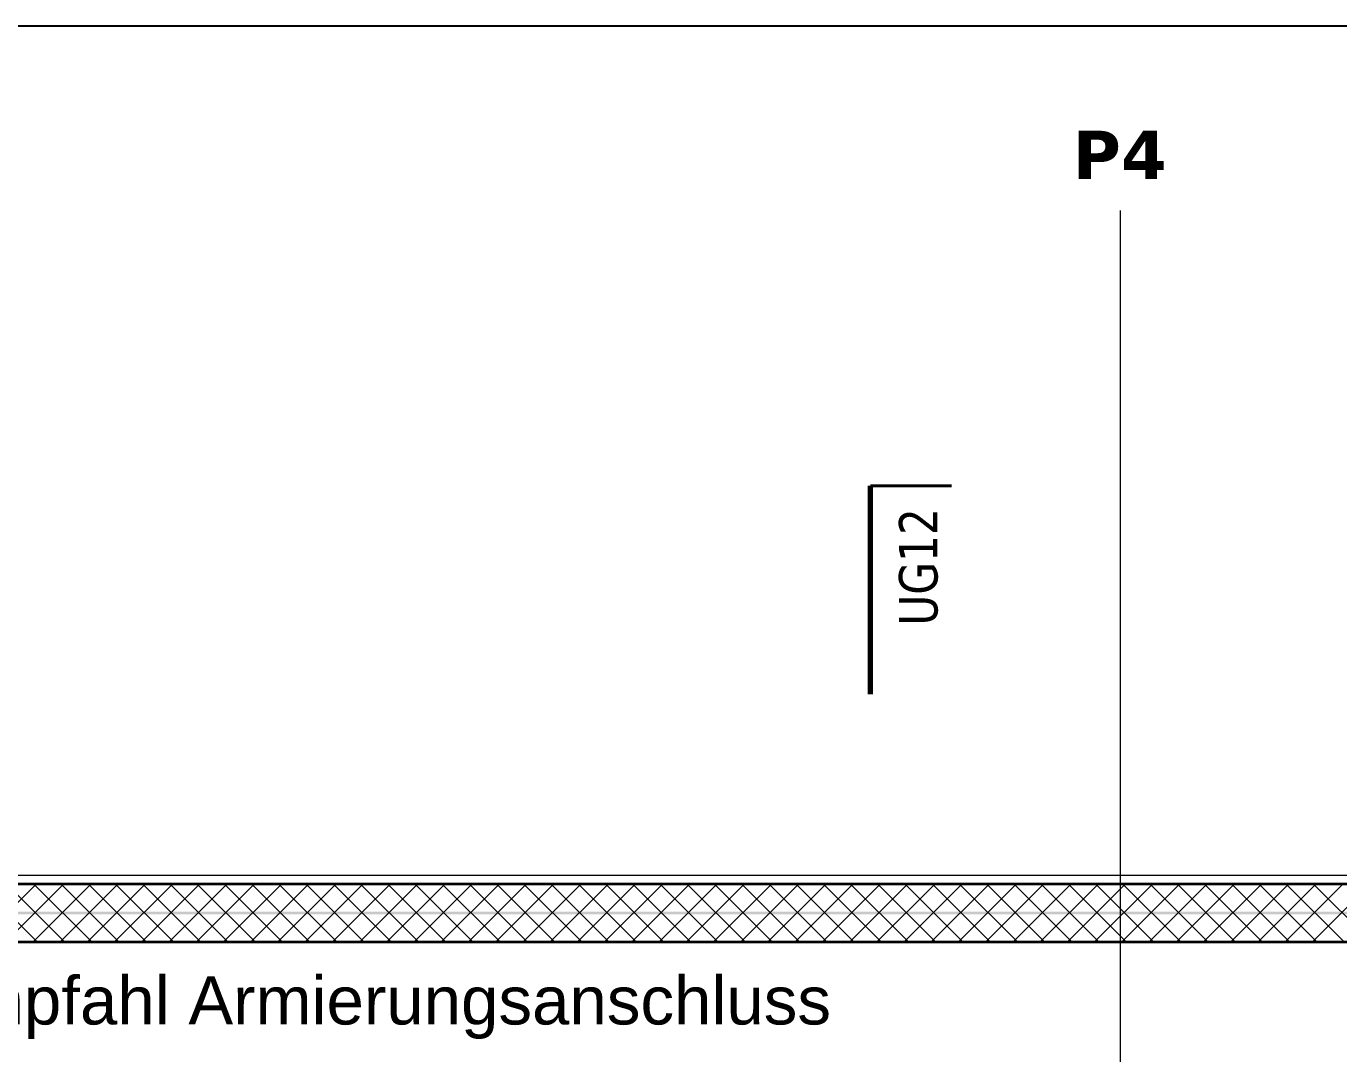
# Model space of a CAD drawing. Extents: x -1067 to 23308, y -6822 to 57810.
# Drawn here: x -718.8 to -582.4, y 458.7 to 565.5 of the extents above; entities that cross this region are included whole.
import ezdxf
from ezdxf.lldxf.tags import DXFTag

# ---------------------------------------------------------------- set-up
doc = ezdxf.new("R2010")
doc.units = 0
doc.layers.get('0').update_dxf_attribs({"lineweight": 13})
for name, color, linetype, lineweight, true_color in [('A-DETL-____-OTLN', 5, 'Continuous', 9, 0x0000ff), ('EL01_WAN_Blitzschutz Text', 1, 'Continuous', 13, 0xff0000), ('EL01_WAN_Leitung_Potentialausgleich', 1, 'fein_strichliert', 13, 0xff0000), ('G-____-____-SYMB', 7, 'Strichpunkt - Weit', 5, 0x008080), ('S-GRID-____-IDEN', 7, 'Continuous', 9, 0x5555aa)]:
    doc.layers.add(name, color=color, linetype=linetype, lineweight=lineweight, true_color=true_color)
for name, color, linetype, lineweight in [('A-WALL-____-MCUT', 7, 'Continuous', 35), ('A-WALL-____-PATT', 7, 'Continuous', 35), ('S-GRID-____-OTLN', 7, 'Continuous', 5)]:
    doc.layers.add(name, color=color, linetype=linetype, lineweight=lineweight)
doc.styles.get("Standard").update_dxf_attribs({"font": 'arial.ttf'})
tags = doc.linetypes.add('_Rasterlinie_', pattern=[0.375, 0.2, -0.05, 0.075, -0.05]).pattern_tags.tags
tags[10:11] = [DXFTag(74, 4), DXFTag(75, 0), DXFTag(340, '0'), DXFTag(46, 1.0), DXFTag(50, 0.0), DXFTag(44, 0.0), DXFTag(45, 0.0)]
tags[8:9] = [DXFTag(74, 4), DXFTag(75, 0), DXFTag(340, '0'), DXFTag(46, 1.0), DXFTag(50, 0.0), DXFTag(44, 0.0), DXFTag(45, 0.0)]
tags[6:7] = [DXFTag(74, 4), DXFTag(75, 0), DXFTag(340, '0'), DXFTag(46, 1.0), DXFTag(50, 0.0), DXFTag(44, 0.0), DXFTag(45, 0.0)]
tags[4:5] = [DXFTag(74, 4), DXFTag(75, 0), DXFTag(340, '0'), DXFTag(46, 1.0), DXFTag(50, 0.0), DXFTag(44, 0.0), DXFTag(45, 0.0)]
tags = doc.linetypes.add('_Schnittlinie_', pattern=[0.3, 0.15, -0.05, 0.05, -0.05]).pattern_tags.tags
tags[10:11] = [DXFTag(74, 4), DXFTag(75, 0), DXFTag(340, '0'), DXFTag(46, 1.0), DXFTag(50, 0.0), DXFTag(44, 0.0), DXFTag(45, 0.0)]
tags[8:9] = [DXFTag(74, 4), DXFTag(75, 0), DXFTag(340, '0'), DXFTag(46, 1.0), DXFTag(50, 0.0), DXFTag(44, 0.0), DXFTag(45, 0.0)]
tags[6:7] = [DXFTag(74, 4), DXFTag(75, 0), DXFTag(340, '0'), DXFTag(46, 1.0), DXFTag(50, 0.0), DXFTag(44, 0.0), DXFTag(45, 0.0)]
tags[4:5] = [DXFTag(74, 4), DXFTag(75, 0), DXFTag(340, '0'), DXFTag(46, 1.0), DXFTag(50, 0.0), DXFTag(44, 0.0), DXFTag(45, 0.0)]
tags = doc.linetypes.add('_Strichliert - Fein_', pattern=[0.15, 0.1, -0.05]).pattern_tags.tags
tags[6:7] = [DXFTag(74, 4), DXFTag(75, 0), DXFTag(340, '0'), DXFTag(46, 1.0), DXFTag(50, 0.0), DXFTag(44, 0.0), DXFTag(45, 0.0)]
tags[4:5] = [DXFTag(74, 4), DXFTag(75, 0), DXFTag(340, '0'), DXFTag(46, 1.0), DXFTag(50, 0.0), DXFTag(44, 0.0), DXFTag(45, 0.0)]
tags = doc.linetypes.add('fein_strichliert', pattern=[4, 1, -2, 1]).pattern_tags.tags
tags[8:9] = [DXFTag(74, 4), DXFTag(75, 0), DXFTag(340, '0'), DXFTag(46, 0.0), DXFTag(50, 0.0), DXFTag(44, 0.0), DXFTag(45, 0.0)]
tags[6:7] = [DXFTag(74, 4), DXFTag(75, 0), DXFTag(340, '0'), DXFTag(46, 0.0), DXFTag(50, 0.0), DXFTag(44, 0.0), DXFTag(45, 0.0)]
tags[4:5] = [DXFTag(74, 4), DXFTag(75, 0), DXFTag(340, '0'), DXFTag(46, 0.0), DXFTag(50, 0.0), DXFTag(44, 0.0), DXFTag(45, 0.0)]
tags = doc.linetypes.add('Strichpunkt - Weit', pattern=[0.5, 0.2, -0.15, 0, -0.15]).pattern_tags.tags
tags[10:11] = [DXFTag(74, 4), DXFTag(75, 0), DXFTag(340, '0'), DXFTag(46, 1.0), DXFTag(50, 0.0), DXFTag(44, 0.0), DXFTag(45, 0.0)]
tags[8:9] = [DXFTag(74, 4), DXFTag(75, 0), DXFTag(340, '0'), DXFTag(46, 1.0), DXFTag(50, 0.0), DXFTag(44, 0.0), DXFTag(45, 0.0)]
tags[6:7] = [DXFTag(74, 4), DXFTag(75, 0), DXFTag(340, '0'), DXFTag(46, 1.0), DXFTag(50, 0.0), DXFTag(44, 0.0), DXFTag(45, 0.0)]
tags[4:5] = [DXFTag(74, 4), DXFTag(75, 0), DXFTag(340, '0'), DXFTag(46, 1.0), DXFTag(50, 0.0), DXFTag(44, 0.0), DXFTag(45, 0.0)]

# ---------------------------------------------------------------- blocks, each defined once
blk = doc.blocks.new('Referenz-A0UJ2E68XE', base_point=(-1062.18, -175.86))
at = {"layer": 'A-DETL-____-OTLN', "color": 0, "linetype": '_Strichliert - Fein_', "ltscale": 0.13}
blk.add_line((198.84, 477.26), (-828.99, 477.26), dxfattribs=at)
at = {"layer": 'A-WALL-____-MCUT', "color": 0, "linetype": 'Continuous', "ltscale": 0.35}
for p, q in [((198.84, 476.38), (-829.79, 476.38)), ((-827.13, 470.38), (198.84, 470.38))]:
    blk.add_line(p, q, dxfattribs=at)
at = {"layer": 'A-WALL-____-PATT', "color": 0, "linetype": 'Continuous', "lineweight": 9, "ltscale": 0.13}
for p, q in [((-723.75, 470.38), (-717.75, 476.38)), ((-717.65, 470.38), (-723.65, 476.38)), ((-720.92, 470.38), (-714.92, 476.38)), ((-714.82, 470.38), (-720.82, 476.38)), ((-718.09, 470.38), (-712.09, 476.38)), ((-711.99, 470.38), (-717.99, 476.38)), ((-715.27, 470.38), (-709.27, 476.38)), ((-709.16, 470.38), (-715.16, 476.38)), ((-712.44, 470.38), (-706.44, 476.38)), ((-706.33, 470.38), (-712.33, 476.38)), ((-709.61, 470.38), (-703.61, 476.38)), ((-703.51, 470.38), (-709.51, 476.38)), ((-706.78, 470.38), (-700.78, 476.38)), ((-700.68, 470.38), (-706.68, 476.38)), ((-703.95, 470.38), (-697.95, 476.38)), ((-697.85, 470.38), (-703.85, 476.38)), ((-701.12, 470.38), (-695.12, 476.38)), ((-695.02, 470.38), (-701.02, 476.38)), ((-698.29, 470.38), (-692.29, 476.38)), ((-692.19, 470.38), (-698.19, 476.38)), ((-695.47, 470.38), (-689.47, 476.38)), ((-689.36, 470.38), (-695.36, 476.38)), ((-692.64, 470.38), (-686.64, 476.38)), ((-686.54, 470.38), (-692.54, 476.38)), ((-689.81, 470.38), (-683.81, 476.38)), ((-683.71, 470.38), (-689.71, 476.38)), ((-686.98, 470.38), (-680.98, 476.38)), ((-680.88, 470.38), (-686.88, 476.38)), ((-684.15, 470.38), (-678.15, 476.38)), ((-678.05, 470.38), (-684.05, 476.38)), ((-681.32, 470.38), (-675.32, 476.38)), ((-675.22, 470.38), (-681.22, 476.38)), ((-678.5, 470.38), (-672.5, 476.38)), ((-672.39, 470.38), (-678.39, 476.38)), ((-675.67, 470.38), (-669.67, 476.38)), ((-669.57, 470.38), (-675.57, 476.38)), ((-672.84, 470.38), (-666.84, 476.38)), ((-666.74, 470.38), (-672.74, 476.38)), ((-670.01, 470.38), (-664.01, 476.38)), ((-663.91, 470.38), (-669.91, 476.38)), ((-667.18, 470.38), (-661.18, 476.38)), ((-661.08, 470.38), (-667.08, 476.38)), ((-664.35, 470.38), (-658.35, 476.38)), ((-658.25, 470.38), (-664.25, 476.38)), ((-661.53, 470.38), (-655.53, 476.38)), ((-655.42, 470.38), (-661.42, 476.38)), ((-658.7, 470.38), (-652.7, 476.38)), ((-652.59, 470.38), (-658.59, 476.38)), ((-655.87, 470.38), (-649.87, 476.38)), ((-649.77, 470.38), (-655.77, 476.38)), ((-653.04, 470.38), (-647.04, 476.38)), ((-646.94, 470.38), (-652.94, 476.38)), ((-650.21, 470.38), (-644.21, 476.38)), ((-644.11, 470.38), (-650.11, 476.38)), ((-647.38, 470.38), (-641.38, 476.38)), ((-641.28, 470.38), (-647.28, 476.38)), ((-644.55, 470.38), (-638.55, 476.38)), ((-638.45, 470.38), (-644.45, 476.38)), ((-641.73, 470.38), (-635.73, 476.38)), ((-635.62, 470.38), (-641.62, 476.38)), ((-638.9, 470.38), (-632.9, 476.38)), ((-632.8, 470.38), (-638.8, 476.38)), ((-636.07, 470.38), (-630.07, 476.38)), ((-629.97, 470.38), (-635.97, 476.38)), ((-633.24, 470.38), (-627.24, 476.38)), ((-627.14, 470.38), (-633.14, 476.38)), ((-630.41, 470.38), (-624.41, 476.38)), ((-624.31, 470.38), (-630.31, 476.38)), ((-627.58, 470.38), (-621.58, 476.38)), ((-621.48, 470.38), (-627.48, 476.38)), ((-624.76, 470.38), (-618.76, 476.38)), ((-618.65, 470.38), (-624.65, 476.38)), ((-621.93, 470.38), (-615.93, 476.38)), ((-615.82, 470.38), (-621.82, 476.38)), ((-619.1, 470.38), (-613.1, 476.38)), ((-613, 470.38), (-619, 476.38)), ((-616.27, 470.38), (-610.27, 476.38)), ((-610.17, 470.38), (-616.17, 476.38)), ((-613.44, 470.38), (-607.44, 476.38)), ((-607.34, 470.38), (-613.34, 476.38)), ((-610.61, 470.38), (-604.61, 476.38)), ((-604.51, 470.38), (-610.51, 476.38)), ((-607.79, 470.38), (-601.79, 476.38)), ((-601.68, 470.38), (-607.68, 476.38)), ((-604.96, 470.38), (-598.96, 476.38)), ((-598.85, 470.38), (-604.85, 476.38)), ((-602.13, 470.38), (-596.13, 476.38)), ((-596.03, 470.38), (-602.03, 476.38)), ((-599.3, 470.38), (-593.3, 476.38)), ((-593.2, 470.38), (-599.2, 476.38)), ((-596.47, 470.38), (-590.47, 476.38)), ((-590.37, 470.38), (-596.37, 476.38)), ((-593.64, 470.38), (-587.64, 476.38)), ((-587.54, 470.38), (-593.54, 476.38)), ((-590.81, 470.38), (-584.81, 476.38)), ((-584.71, 470.38), (-590.71, 476.38)), ((-587.99, 470.38), (-581.99, 476.38)), ((-581.88, 470.38), (-587.88, 476.38)), ((-585.16, 470.38), (-579.16, 476.38)), ((-579.06, 470.38), (-585.06, 476.38))]:
    blk.add_line(p, q, dxfattribs=at)
at = {"layer": 'G-____-____-SYMB', "color": 0, "linetype": 'Continuous', "lineweight": 40, "ltscale": 0.4}
blk.add_line((-622.67, 517.77), (-631.09, 517.77), dxfattribs=at)
at = {"layer": 'G-____-____-SYMB', "color": 0, "linetype": '_Schnittlinie_', "lineweight": 70, "ltscale": 0.7}
blk.add_line((-631.09, 496.13), (-631.09, 517.77), dxfattribs=at)
at = {"layer": 'S-GRID-____-OTLN', "color": 0, "linetype": '_Rasterlinie_', "ltscale": 0.13}
blk.add_line((-605.1, -172.39), (-605.1, 546.38), dxfattribs=at)
at = {"layer": 'G-____-____-SYMB', "color": 0, "linetype": 'Continuous', "ltscale": 0.13, "insert": (-628.12, 503.24), "char_height": 4, "attachment_point": 1, "rotation": 90}
blk.add_mtext('{\\W0.8;\\fVerdana;UG12}', dxfattribs=at)
at = {"layer": 'S-GRID-____-IDEN', "color": 0, "linetype": 'Continuous', "lineweight": 5, "ltscale": 0.13, "insert": (-610.09, 554.67), "char_height": 5, "attachment_point": 1}
blk.add_mtext('{\\fVerdana|b1|i0;P4}', dxfattribs=at)
blk = doc.blocks.new('Bauteilbeschriftung-A0UJ2E6AXE', base_point=(-739.23, 461.79))
at = {"color": 0, "linetype": 'ByBlock', "lineweight": -2, "ltscale": 0.13, "insert": (-739.23, 466.79), "char_height": 5, "attachment_point": 1}
blk.add_mtext('{\\fArial;Bodenpfahl Armierungsanschluss }', dxfattribs=at)
blk = doc.blocks.new('Polylinie-A0UJ2E9CXE', base_point=(-988.24, -405.59))
at = {"color": 0, "linetype": 'ByBlock', "lineweight": -2, "ltscale": 0.13}
for points in [[(-828.45, 473.23), (198.84, 473.23), (-828.57, 473.53)], [(198.84, 473.23), (-828.57, 473.53), (198.84, 473.53)]]:
    blk.add_solid(points, dxfattribs=at)

msp = doc.modelspace()

# ---------------------------------------------------------------- linework, layer by layer
at = {"color": 0, "linetype": 'ByBlock', "lineweight": -2, "ltscale": 0.13}
msp.add_line((607.58, 565.53), (-1062.42, 565.53), dxfattribs=at)

# ---------------------------------------------------------------- block references
at = {"color": 9, "lineweight": 25, "ltscale": 0.25, "true_color": 0xc0c0c0}
msp.add_blockref('Referenz-A0UJ2E68XE', (-1062.18, -175.86), dxfattribs=at)
at = {"layer": 'EL01_WAN_Blitzschutz Text', "linetype": 'ByBlock', "ltscale": 0.13}
msp.add_blockref('Bauteilbeschriftung-A0UJ2E6AXE', (-739.23, 461.79), dxfattribs=at)
at = {"layer": 'EL01_WAN_Leitung_Potentialausgleich', "linetype": 'ByBlock', "ltscale": 0.13}
msp.add_blockref('Polylinie-A0UJ2E9CXE', (-988.24, -405.59), dxfattribs=at)

doc.saveas('drawing.dxf')
